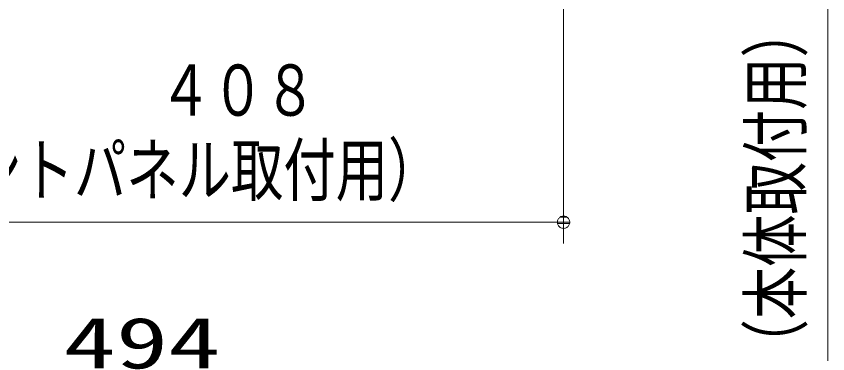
# Model space of a CAD drawing. Units: millimetres on the paper. Extents: x -305 to 305, y -152 to 152.
# Drawn here: x -4.97 to 33.17, y 71.03 to 86.91 of the extents above; entities that cross this region are included whole.
import ezdxf
from ezdxf.enums import TextEntityAlignment as Align

# ---------------------------------------------------------------- set-up
doc = ezdxf.new("R2010")
doc.units = ezdxf.units.MM
doc.layers.add('0-2_0', color=7, linetype='Continuous', lineweight=9)
doc.layers.add('0-3_S3', color=7, linetype='Continuous', lineweight=9)
doc.styles.add('ＭＳ ゴシック', font='')
doc.styles.get('ＭＳ ゴシック').set_extended_font_data('MS Gothic')

# ---------------------------------------------------------------- blocks, each defined once
blk = doc.blocks.new('_DOTSMALL')
at = {"layer": '0-2_0'}
for p, q in [((0.0746, 0.1), (-0.0746, 0.1)), ((0.1223, -0.0248), (-0.1223, -0.0248))]:
    blk.add_line(p, q, dxfattribs=at)
for points in [[(0.125, 0), (0.124, 0.0157), (0.1211, 0.0311), (0.1162, 0.046), (0.1095, 0.0602), (0.1011, 0.0735), (0.0911, 0.0856), (0.0797, 0.0963), (0.067, 0.1055), (0.0532, 0.1131), (0.0386, 0.1189), (0.0234, 0.1228), (0.0078, 0.1248), (-0.0078, 0.1248), (-0.0234, 0.1228), (-0.0386, 0.1189), (-0.0532, 0.1131), (-0.067, 0.1055), (-0.0797, 0.0963), (-0.0911, 0.0856), (-0.1011, 0.0735), (-0.1095, 0.0602), (-0.1162, 0.046), (-0.1211, 0.0311), (-0.124, 0.0157), (-0.125, 0), (0, 0)], [(-0.125, 0), (-0.124, -0.0157), (-0.1211, -0.0311), (-0.1162, -0.046), (-0.1095, -0.0602), (-0.1011, -0.0735), (-0.0911, -0.0856), (-0.0797, -0.0963), (-0.067, -0.1055), (-0.0532, -0.1131), (-0.0386, -0.1189), (-0.0234, -0.1228), (-0.0078, -0.1248), (0.0078, -0.1248), (0.0234, -0.1228), (0.0386, -0.1189), (0.0532, -0.1131), (0.067, -0.1055), (0.0797, -0.0963), (0.0911, -0.0856), (0.1011, -0.0735), (0.1095, -0.0602), (0.1162, -0.046), (0.1211, -0.0311), (0.124, -0.0157), (0.125, 0), (0, 0)]]:
    blk.add_lwpolyline(points, close=True, dxfattribs=at)

msp = doc.modelspace()

# ---------------------------------------------------------------- linework, layer by layer
at = {"layer": '0-3_S3'}
for p, q in [((20.755, 88.268), (20.755, 76.219)), ((33.169, 52.921), (33.169, 87.433)), ((20.755, 77.219), (-20.045, 77.219))]:
    msp.add_line(p, q, dxfattribs=at)

# ---------------------------------------------------------------- block references
at = {"layer": '0-3_S3', "xscale": 2.32, "yscale": 2.32}
msp.add_blockref('_DOTSMALL', (20.755, 77.219), dxfattribs=at)

# ---------------------------------------------------------------- texts
at = {"layer": '0-3_S3', "style": 'ＭＳ ゴシック', "width": 0.75}
msp.add_text('２３４（本体取付用）', height=2.405, rotation=90, dxfattribs=at).set_placement((32.631, 62.821), align=Align.BOTTOM_LEFT)
at = {"layer": '0-3_S3', "style": 'ＭＳ ゴシック'}
for s, width, p in [('\u3000\u3000\u3000\u3000４０８', 0.75, (-8.079, 81.506)), ('（フロントパネル取付用）', 0.75, (-14.556, 77.756)), ('494', 1.5, (-2.735, 69.62))]:
    msp.add_text(s, height=2.405, dxfattribs=dict(at, width=width)).set_placement(p, align=Align.BOTTOM_LEFT)

doc.saveas('drawing.dxf')
